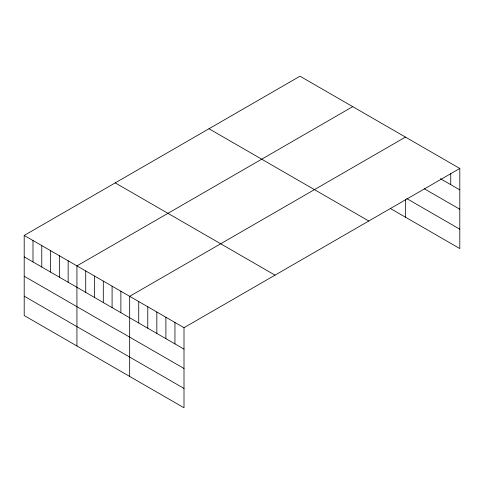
<?xml version="1.0" encoding="UTF-8"?>
<svg xmlns="http://www.w3.org/2000/svg" width="484" height="484" viewBox="0 0 484 484"><rect width="100%" height="100%" fill="white"/><g stroke="black" fill="none" stroke-linecap="round" stroke-linejoin="round"><path stroke-width="0.73" d="M24.2 235.436L184.005 327.692L184.005 407.794L24.2 315.538L24.2 235.436L299.995 76.206L459.8 168.462L459.8 248.564L390.4 208.501M352.733 106.649L76.932 265.879L76.932 345.981M405.465 137.093L129.67 296.323L129.67 376.431M184.005 327.692L459.8 168.462M440.398 178.693L459.8 189.897M424.226 188.718L459.8 209.257M406.76 198.585L459.8 229.204M208.985 128.75L368.784 221.013M115.216 182.885L275.015 275.148M24.2 256.865L184.005 349.127M24.2 276.225L184.005 368.487M24.2 296.178L184.005 388.434M450.743 173.581L450.743 184.67M405.465 199.323L405.465 217.195M174.948 322.465L174.948 343.9M165.891 317.238L165.891 338.673M156.834 312.011L156.834 333.44M147.777 306.783L147.777 328.212M138.727 301.556L138.727 322.985M120.879 291.253L120.879 312.682M112.088 286.177L112.088 307.606M103.304 281.101L103.304 302.536M94.513 276.031L94.513 297.46M85.722 270.955L85.722 292.384M68.147 260.803L68.147 282.239M59.357 255.733L59.357 277.163M50.566 250.658L50.566 272.087M41.775 245.582L41.775 267.017M32.991 240.506L32.991 261.941"/></g></svg>
